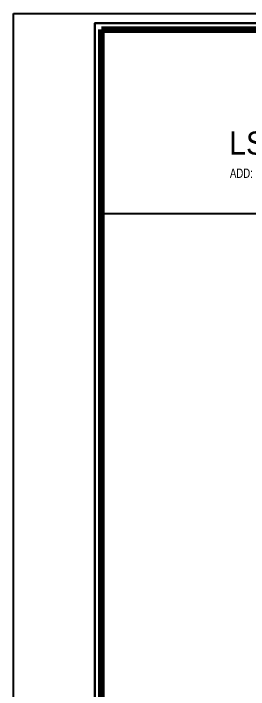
# Model space of a CAD drawing. Header units: millimetres. Extents: x 0 to 250523, y 0 to 177039.
# Drawn here: x 0 to 30836, y 88519 to 177039 of the extents above; entities that cross this region are included whole.
import ezdxf
from ezdxf.enums import TextEntityAlignment as Align

# ---------------------------------------------------------------- set-up
doc = ezdxf.new("R2010")
doc.units = ezdxf.units.MM
doc.header["$LTSCALE"] = 100
doc.layers.get('0').update_dxf_attribs({"linetype": 'CONTINUOUS'})
doc.layers.get('DEFPOINTS').update_dxf_attribs({"linetype": 'CONTINUOUS'})
doc.layers.add('new block$0$FOR', color=4, linetype='CONTINUOUS')
doc.layers.add('new block$0$SB1', color=6, linetype='CONTINUOUS')
doc.layers.add('new block$0$Frame-Drawing', color=152, linetype='CONTINUOUS', lineweight=25)
doc.styles.add('new block$0$AVANTH', font='Vhavan_1.ttf')
doc.styles.add('new block$0$ghichudam', font='Vhavanb_1.ttf')

msp = doc.modelspace()

# ---------------------------------------------------------------- linework, layer by layer
for p, q in [((10692.12776809931, 1196.574804782867), (10692.12776809931, 175769.162197709)), ((10692.12776809931, 175769.162197709), (249327.5327358396, 175769.1622066497)), ((11527.44940772658, 150855.091599226), (248492.2110962123, 150855.091599226))]:
    msp.add_line(p, q)
msp.add_lwpolyline([(10692.12776809931, 1196.574804782867), (249327.5327358396, 1196.574804782867), (249327.5327358396, 175769.1622066497), (10692.12776809931, 175769.1622066497)], close=True)
at = {"layer": 'DEFPOINTS'}
msp.add_lwpolyline([(0, 177038.7796765565), (250523.0414631218, 177038.7796765565), (250523.0414631218, 0), (0, 0)], close=True, dxfattribs=at)
at = {"layer": 'new block$0$Frame-Drawing', "lineweight": 100}
for p, q in [((11527.44940772658, 2031.896443962934), (11527.44940772658, 174933.840558529)), ((11527.44940772658, 174933.840558529), (248492.2110962123, 174933.8405674696))]:
    msp.add_line(p, q, dxfattribs=at)

# ---------------------------------------------------------------- texts
at = {"layer": 'new block$0$FOR', "linetype": 'Continuous', "style": 'new block$0$AVANTH', "width": 0.7721771033508849}
msp.add_text('ADD: LOT CN1H-DEEP C 2B INDUSTRIAL PARK, HAI AN DISTRICT', height=1215.771882434958, dxfattribs=at).set_placement((28401.49193204736, 155516.2792033079))
at = {"layer": 'new block$0$SB1', "style": 'new block$0$ghichudam', "width": 0.9761431615366603}
msp.add_text('LS METAL VINA llc', height=3039.429694756785, dxfattribs=at).set_placement((47260.60199615738, 160073.4223181797), align=Align.MIDDLE_CENTER)

doc.saveas('drawing.dxf')
